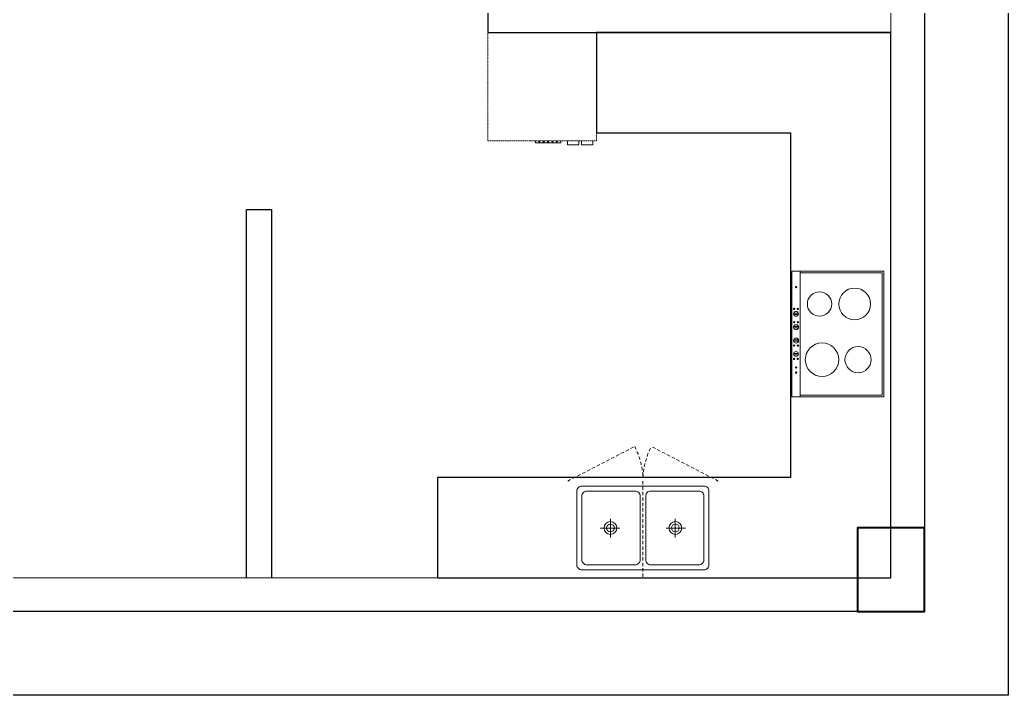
# Model space of a CAD drawing. Header units: millimetres. Extents: x 694231 to 734331, y 4486031 to 4541543.
# Drawn here: x 731135 to 731725, y 4489286 to 4489689 of the extents above; entities that cross this region are included whole.
import ezdxf

# ---------------------------------------------------------------- set-up
doc = ezdxf.new("R2010")
doc.units = ezdxf.units.MM
doc.linetypes.add('HIDDEN2', pattern=[0.1875, 0.125, -0.0625])
doc.linetypes.add('KESIK', pattern=[0.325, 0.2, -0.125])
for name, color, linetype, lineweight in [('DBM_elev_01', 11, 'Continuous', 25), ('DBM_fin_wall_solid', 111, 'Continuous', 25), ('DBM_in_wet_kitchen', 155, 'Continuous', 13), ('DBM_st_concrete', 2, 'Continuous', 40), ('DBM_w_sld', 111, 'Continuous', 20)]:
    doc.layers.add(name, color=color, linetype=linetype, lineweight=lineweight)
doc.layers.add('DBM_elev_figure', color=7, linetype='Continuous', lineweight=18, true_color=0x626364)

# ---------------------------------------------------------------- blocks, each defined once
blk = doc.blocks.new('STOVE')
at = {"layer": 'DBM_in_wet_kitchen'}
for p, q in [((6561.84, -6949.25), (6561.84, -6874.25)), ((6561.84, -6874.25), (6616.75, -6874.25)), ((6562.84, -6948.25), (6562.84, -6875.25)), ((6562.84, -6875.25), (6611.75, -6875.25)), ((6611.75, -6874.25), (6611.75, -6949.25)), ((6616.75, -6874.25), (6616.75, -6949.25)), ((6616.75, -6874.25), (6616.75, -6949.25)), ((6612.85, -6899.35), (6615.74, -6899.35)), ((6612.85, -6900.15), (6615.74, -6900.15)), ((6612.8, -6907.35), (6615.69, -6907.35)), ((6612.8, -6908.15), (6615.69, -6908.15)), ((6612.8, -6915.35), (6615.69, -6915.35)), ((6612.8, -6916.15), (6615.69, -6916.15)), ((6612.85, -6923.35), (6615.74, -6923.35)), ((6612.85, -6924.15), (6615.74, -6924.15)), ((6616.75, -6949.25), (6561.84, -6949.25)), ((6611.75, -6948.25), (6562.84, -6948.25))]:
    blk.add_line(p, q, dxfattribs=at)
for centre, radius in [((6577.25, -6896.37), 7.8), ((6598.75, -6896.37), 9.97), ((6614.25, -6888.69), 0.4), ((6613.22, -6896.8), 0.4), ((6614.25, -6891.69), 0.4), ((6615.42, -6896.8), 0.4), ((6614.29, -6899.75), 1.5), ((6614.25, -6907.75), 1.5), ((6613.18, -6904.8), 0.4), ((6615.38, -6904.8), 0.4), ((6614.25, -6915.75), 1.5), ((6579.25, -6929.62), 9.5), ((6613.18, -6918.7), 0.4), ((6615.38, -6918.7), 0.4), ((6600.25, -6929.62), 7.26), ((6614.29, -6923.75), 1.5), ((6613.22, -6926.7), 0.4), ((6615.42, -6926.7), 0.4), ((6614.25, -6939.75), 0.4)]:
    blk.add_circle(centre, radius, dxfattribs=at)
blk = doc.blocks.new('SINK')
at = {"layer": 'DBM_in_wet_kitchen'}
for p, q in [((6590.8, -6736.31), (6590.8, -6747.9)), ((6585.12, -6742.42), (6596.27, -6742.42)), ((6590.8, -6787.18), (6590.8, -6775.6)), ((6585.12, -6781.08), (6596.27, -6781.08))]:
    blk.add_line(p, q, dxfattribs=at)
for points in [[(6615.84, -6798.18), (6615.84, -6725.32, 0.414214), (6612.84, -6722.32), (6568.84, -6722.32, 0.414214), (6565.84, -6725.32), (6565.84, -6798.18, 0.414214), (6568.84, -6801.18), (6612.84, -6801.18, 0.414214)], [(6615.84, -6725.32, 0.414214), (6612.84, -6722.32), (6568.84, -6722.32, 0.414214), (6565.84, -6725.32), (6565.84, -6798.18, 0.414214), (6568.84, -6801.18), (6612.84, -6801.18, 0.414214), (6615.84, -6798.18)], [(6612.84, -6728.32, 0.414214), (6609.84, -6725.32), (6571.84, -6725.32, 0.414214), (6568.84, -6728.32), (6568.84, -6757.11, 0.414214), (6571.84, -6760.11), (6609.84, -6760.11, 0.414214), (6612.84, -6757.11)], [(6612.84, -6766.39, 0.414214), (6609.84, -6763.39), (6571.84, -6763.39, 0.414214), (6568.84, -6766.39), (6568.84, -6795.18, 0.414214), (6571.84, -6798.18), (6609.84, -6798.18, 0.414214), (6612.84, -6795.18)]]:
    blk.add_lwpolyline(points, format="xyb", close=True, dxfattribs=at)
for centre, radius in [((6590.84, -6742.36), 3.83), ((6590.84, -6742.36), 2.33), ((6590.84, -6781.13), 3.83), ((6590.84, -6781.13), 2.33)]:
    blk.add_circle(centre, radius, dxfattribs=at)
blk = doc.blocks.new('FXGYUHGIJHJ')
at = {"layer": 'DBM_elev_figure', "linetype": 'KESIK', "ltscale": 10}
for p, q in [((11536.1, 16277.31), (11515.45, 16237.32)), ((11536.1, 16187.4), (11515.45, 16227.38))]:
    blk.add_line(p, q, dxfattribs=at)
blk.add_lwpolyline([(11536.1, 16232.4), (11594.09, 16232.4)], dxfattribs=at)
for centre, start, end in [((11536.1, 16277.31), 242.69093, 267.45266), ((11536.1, 16187.4), 92.54734, 117.30907)]:
    blk.add_arc(centre, 45, start, end, dxfattribs=at)
at = {"layer": 'DBM_in_wet_kitchen', "xscale": -1}
blk.add_blockref('SINK', (18154.93, 22994.15), dxfattribs=at)
blk = doc.blocks.new('OVEN')
at = {"layer": 'DBM_in_wet_kitchen'}
for p, q in [((6622.02, -6826.64), (6620.84, -6826.64)), ((6622.02, -6828.62), (6620.84, -6828.62)), ((6622.02, -6829.04), (6620.84, -6829.04)), ((6622.02, -6831.03), (6620.84, -6831.03)), ((6622.02, -6840.66), (6622.02, -6826.64)), ((6622.02, -6831.45), (6620.84, -6831.45)), ((6622.02, -6833.43), (6620.84, -6833.43)), ((6622.02, -6833.86), (6620.84, -6833.86)), ((6622.02, -6835.84), (6620.84, -6835.84)), ((6622.02, -6836.27), (6620.84, -6836.27)), ((6622.02, -6838.25), (6620.84, -6838.25)), ((6622.02, -6838.67), (6620.84, -6838.67)), ((6620.84, -6840.66), (6622.02, -6840.66))]:
    blk.add_line(p, q, dxfattribs=at)
at = {"layer": 'DBM_in_wet_kitchen', "linetype": 'HIDDEN2'}
blk.add_lwpolyline([(6620.84, -6866.94), (6620.84, -6806.94), (6560.84, -6806.94), (6560.84, -6866.94)], close=True, dxfattribs=at)
at = {"layer": 'DBM_in_wet_kitchen'}
for points in [[(6620.84, -6815.23), (6623.02, -6815.23), (6623.02, -6808.95), (6620.84, -6808.95)], [(6620.84, -6822.91), (6623.02, -6822.91), (6623.02, -6816.62), (6620.84, -6816.62)]]:
    blk.add_lwpolyline(points, dxfattribs=at)

msp = doc.modelspace()

# ---------------------------------------------------------------- linework, layer by layer
at = {"layer": 'DBM_elev_01'}
msp.add_lwpolyline([(731479.38, 4489681.9), (731479.38, 4489621.9), (731595.23, 4489621.9), (731595.23, 4489416.2), (731384.6, 4489416.2), (731384.6, 4489356.2), (731655.23, 4489356.2), (731655.23, 4489681.9)], close=True, dxfattribs=at)
at = {"layer": 'DBM_fin_wall_solid'}
for points in [[(730545.23, 4490186.2), (731725.23, 4490186.2), (731725.23, 4489286.2), (730545.23, 4489286.2)], [(730595.23, 4490136.2), (731675.23, 4490136.2), (731675.23, 4489336.2), (730595.23, 4489336.2)]]:
    msp.add_lwpolyline(points, close=True, dxfattribs=at)
for points in [[(731655.23, 4489696.9), (731414.6, 4489696.9), (731414.6, 4489681.9), (731655.23, 4489681.9)], [(731270.56, 4489356.2), (731270.56, 4489576.2), (731285.56, 4489576.2), (731285.56, 4489356.2)]]:
    msp.add_lwpolyline(points, dxfattribs=at)
at = {"layer": 'DBM_st_concrete', "ltscale": 2}
msp.add_lwpolyline([(731675.23, 4489386.2), (731635.23, 4489386.2), (731635.23, 4489336.2), (731675.23, 4489336.2)], close=True, dxfattribs=at)
at = {"layer": 'DBM_w_sld', "ltscale": 2}
for points in [[(730595.23, 4490136.2), (730595.23, 4489336.2), (731675.23, 4489336.2), (731675.23, 4490136.2), (730595.23, 4490136.2)], [(731655.23, 4489386.2), (731655.23, 4490086.2)], [(730635.23, 4489356.2), (731635.23, 4489356.2)]]:
    msp.add_lwpolyline(points, dxfattribs=at)

# ---------------------------------------------------------------- block references
at = {"layer": 'DBM_fin_wall_solid', "xscale": -1, "rotation": 90}
msp.add_blockref('FXGYUHGIJHJ', (747739.58, 4500950.15), dxfattribs=at)
at = {"layer": 'DBM_in_wet_kitchen', "xscale": 1.079632243710622, "yscale": 1.079632243710622, "zscale": 1.079632243710622, "rotation": 270}
msp.add_blockref('OVEN', (738828.37, 4496765.19), dxfattribs=at)
at = {"layer": 'DBM_in_wet_kitchen', "rotation": 180}
msp.add_blockref('STOVE', (738212.84, 4482590.13), dxfattribs=at)

doc.saveas('drawing.dxf')
